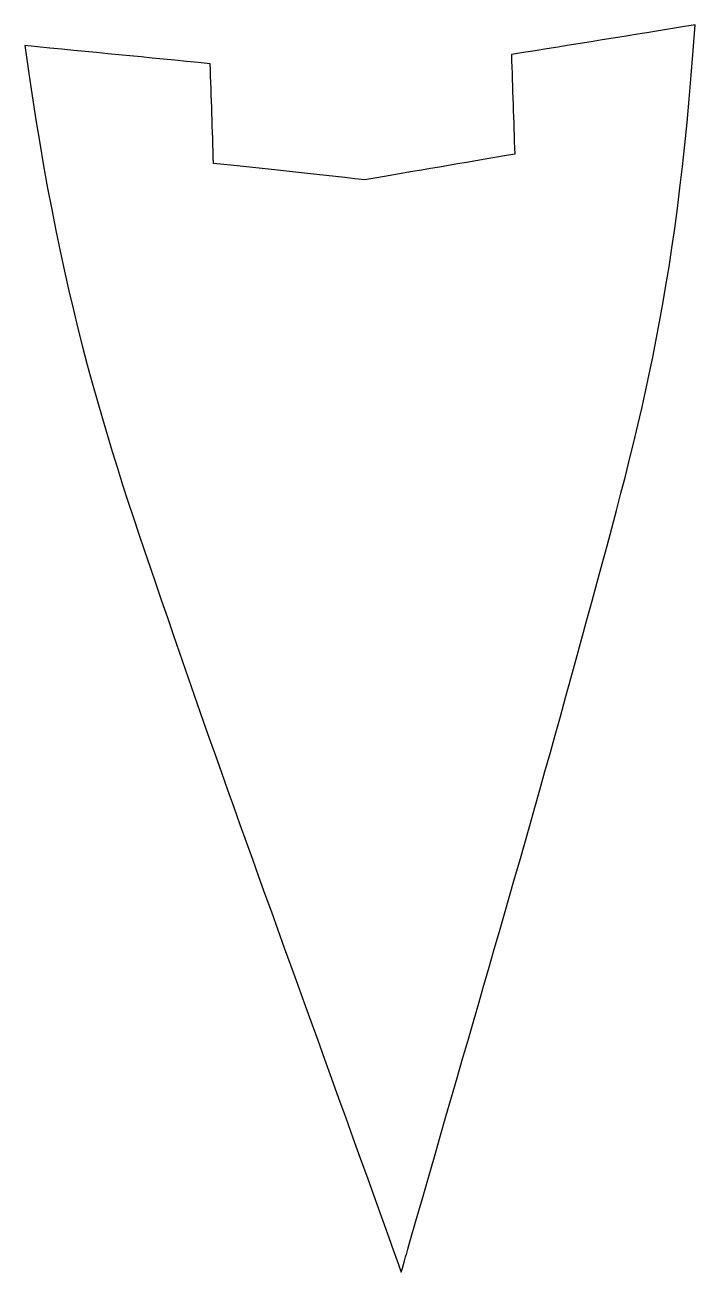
# Model space of a CAD drawing. Header units: millimetres. Extents: x -9.5 to 9, y -1.1 to 33.2.
import ezdxf

# ---------------------------------------------------------------- set-up
doc = ezdxf.new("R2010")
doc.units = ezdxf.units.MM

msp = doc.modelspace()

# ---------------------------------------------------------------- linework, layer by layer
at = {"color": 7, "linetype": 'Continuous', "lineweight": 25}
for points in [[(1.111, -0.29), (2.967, 6.211), (4.246, 10.469), (7.423, 22.125), (8.436, 25.577), (8.96, 33.226)], [(-9.49, 32.658), (-8.458, 25.057), (-7.005, 21.061), (-3.48, 10.85), (-1.709, 6.067), (0.577, -0.307)]]:
    msp.add_open_spline(points, degree=3, knots=[0, 0, 0, 0, 0.5, 0.5, 1, 1, 1, 1], dxfattribs=at)
for points in [[(8.96, 33.226), (7.091, 32.925), (5.693, 32.699), (3.903, 32.409)], [(-4.389, 32.154), (-6.186, 32.333), (-7.6, 32.472), (-9.49, 32.658)], [(3.903, 32.409), (3.933, 31.495), (3.964, 30.581), (3.994, 29.667)], [(-4.298, 29.412), (-4.328, 30.326), (-4.359, 31.24), (-4.389, 32.154)], [(3.994, 29.667), (2.482, 29.409), (1.353, 29.216), (-0.132, 28.959)], [(-0.132, 28.959), (-1.632, 29.124), (-2.771, 29.248), (-4.298, 29.412)], [(0.577, -0.307), (0.675, -0.58), (0.773, -0.853), (0.872, -1.127)], [(0.872, -1.127), (0.952, -0.848), (1.032, -0.569), (1.111, -0.29)]]:
    msp.add_open_spline(points, degree=3, dxfattribs=at)

doc.saveas('drawing.dxf')
